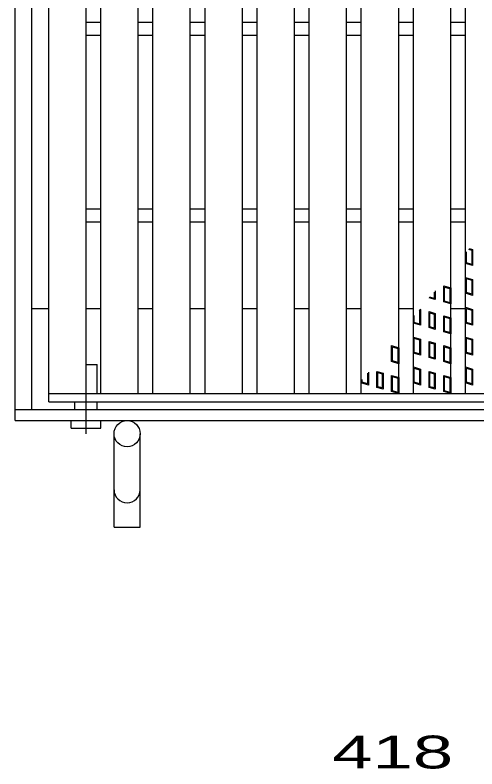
# Model space of a CAD drawing. Units: millimetres, scale not verified. Extents: x -1456 to 1385, y -1026 to 843.
# Drawn here: x -945.8 to -698.5, y -369.7 to 34 of the extents above; entities that cross this region are included whole.
import ezdxf
from ezdxf.enums import TextEntityAlignment as Align

# ---------------------------------------------------------------- set-up
doc = ezdxf.new("R2010")
doc.units = ezdxf.units.MM
doc.header["$LTSCALE"] = 8
doc.linetypes.add('LONG_DASHED_DOTTED', pattern=[15.25, 12, -1.5, 0.25, -1.5])
for name, color, linetype, lineweight in [('16', 3, 'Continuous', 25), ('17', 3, 'Continuous', 25), ('19', 6, 'Continuous', 25), ('22', 2, 'Continuous', 25)]:
    doc.layers.add(name, color=color, linetype=linetype, lineweight=lineweight)
doc.styles.add('ベクトル', font='')
doc.styles.get('ベクトル').set_extended_font_data('ベクトル')

msp = doc.modelspace()

# ---------------------------------------------------------------- linework, layer by layer
at = {"layer": '16'}
for p, q in [((-927.8, -168.7), (-927.8, 422.3)), ((-907.8, -168.7), (-907.8, 422.3)), ((-899.9, -168.7), (-899.9, 422.3)), ((-879.9, -168.7), (-879.9, 422.3)), ((-872, -168.7), (-872, 422.3)), ((-852, -168.7), (-852, 422.3)), ((-844.1, -168.7), (-844.1, 422.3)), ((-824.1, -168.7), (-824.1, 422.3)), ((-816.2, -168.7), (-816.2, 422.3)), ((-796.2, -168.7), (-796.2, 422.3)), ((-788.3, -168.7), (-788.3, 422.3)), ((-768.3, -168.7), (-768.3, 422.3)), ((-760.4, -168.7), (-760.4, 422.3)), ((-740.4, -168.7), (-740.4, 422.3)), ((-732.5, -168.7), (-732.5, 422.3)), ((-712.5, -168.7), (-712.5, 422.3)), ((-704.6, -168.7), (-704.6, 422.3)), ((-907.8, 30.3), (-899.9, 30.3)), ((-879.9, 30.3), (-872, 30.3)), ((-852, 30.3), (-844.1, 30.3)), ((-824.1, 30.3), (-816.2, 30.3)), ((-796.2, 30.3), (-788.3, 30.3)), ((-768.3, 30.3), (-760.4, 30.3)), ((-740.4, 30.3), (-732.5, 30.3)), ((-712.5, 30.3), (-704.6, 30.3)), ((-907.8, 23.3), (-899.9, 23.3)), ((-879.9, 23.3), (-872, 23.3)), ((-852, 23.3), (-844.1, 23.3)), ((-824.1, 23.3), (-816.2, 23.3)), ((-796.2, 23.3), (-788.3, 23.3)), ((-768.3, 23.3), (-760.4, 23.3)), ((-740.4, 23.3), (-732.5, 23.3)), ((-712.5, 23.3), (-704.6, 23.3)), ((-907.8, -69.7), (-899.9, -69.7)), ((-879.9, -69.7), (-872, -69.7)), ((-852, -69.7), (-844.1, -69.7)), ((-824.1, -69.7), (-816.2, -69.7)), ((-796.2, -69.7), (-788.3, -69.7)), ((-768.3, -69.7), (-760.4, -69.7)), ((-740.4, -69.7), (-732.5, -69.7)), ((-712.5, -69.7), (-704.6, -69.7)), ((-907.8, -76.7), (-899.9, -76.7)), ((-879.9, -76.7), (-872, -76.7)), ((-852, -76.7), (-844.1, -76.7)), ((-824.1, -76.7), (-816.2, -76.7)), ((-796.2, -76.7), (-788.3, -76.7)), ((-768.3, -76.7), (-760.4, -76.7)), ((-740.4, -76.7), (-732.5, -76.7)), ((-712.5, -76.7), (-704.6, -76.7)), ((-927.8, -168.7), (-545.8, -168.7)), ((-927.8, -173.2), (-927.8, -168.7)), ((-927.8, -168.7), (-907.8, -168.7)), ((-899.9, -168.7), (-879.9, -168.7)), ((-872, -168.7), (-852, -168.7)), ((-844.1, -168.7), (-824.1, -168.7)), ((-816.2, -168.7), (-796.2, -168.7)), ((-788.3, -168.7), (-768.3, -168.7)), ((-760.4, -168.7), (-740.4, -168.7)), ((-732.5, -168.7), (-712.5, -168.7)), ((-704.6, -168.7), (-684.6, -168.7)), ((-927.8, -173.2), (-545.8, -173.2))]:
    msp.add_line(p, q, dxfattribs=at)
at = {"layer": '17'}
for p, q in [((-704.125, -98.647), (-704.125, -92.74)), ((-703.011, -91.423), (-701.275, -91.943)), ((-702.676, -91.027), (-700.8, -91.59)), ((-701.275, -91.943), (-701.275, -99.502)), ((-700.8, -91.59), (-700.8, -100.14)), ((-704.6, -99), (-704.6, -93.302)), ((-700.8, -100.14), (-704.6, -99)), ((-701.275, -99.502), (-704.125, -98.647)), ((-704.6, -106.45), (-700.8, -107.59)), ((-704.6, -115), (-704.6, -106.45)), ((-704.125, -107.088), (-701.275, -107.943)), ((-704.125, -114.647), (-704.125, -107.088)), ((-701.275, -107.943), (-701.275, -115.502)), ((-700.8, -107.59), (-700.8, -116.14)), ((-716.3, -111.01), (-712.5, -112.15)), ((-716.3, -119.56), (-716.3, -111.01)), ((-715.825, -111.648), (-712.975, -112.503)), ((-715.825, -119.207), (-715.825, -111.648)), ((-712.975, -112.503), (-712.975, -120.062)), ((-712.5, -112.15), (-712.5, -120.7)), ((-723.64, -117.012), (-723.64, -116.998)), ((-721.36, -117.696), (-723.64, -117.012)), ((-721.36, -114.302), (-721.36, -117.696)), ((-720.885, -113.741), (-720.885, -118.334)), ((-700.8, -116.14), (-704.6, -115)), ((-701.275, -115.502), (-704.125, -114.647)), ((-720.885, -118.334), (-724.115, -117.365)), ((-724.115, -117.365), (-724.115, -117.56)), ((-712.5, -120.7), (-716.3, -119.56)), ((-712.975, -120.062), (-715.825, -119.207)), ((-729.445, -123.862), (-729.175, -123.943)), ((-729.175, -123.943), (-729.175, -131.502)), ((-729.111, -123.467), (-728.7, -123.59)), ((-728.7, -123.59), (-728.7, -132.14)), ((-724.115, -124.815), (-720.885, -125.784)), ((-724.115, -133.365), (-724.115, -124.815)), ((-704.6, -122.45), (-700.8, -123.59)), ((-704.6, -131), (-704.6, -122.45)), ((-704.125, -123.088), (-701.275, -123.943)), ((-704.125, -130.647), (-704.125, -123.088)), ((-701.275, -123.943), (-701.275, -131.502)), ((-700.8, -123.59), (-700.8, -132.14)), ((-732.5, -131), (-732.5, -127.475)), ((-732.025, -130.647), (-732.025, -126.913)), ((-723.64, -125.454), (-721.36, -126.138)), ((-723.64, -133.012), (-723.64, -125.454)), ((-721.36, -126.138), (-721.36, -133.696)), ((-720.885, -125.784), (-720.885, -134.334)), ((-716.3, -127.01), (-712.5, -128.15)), ((-716.3, -135.56), (-716.3, -127.01)), ((-715.825, -127.648), (-712.975, -128.503)), ((-715.825, -135.207), (-715.825, -127.648)), ((-712.975, -128.503), (-712.975, -136.062)), ((-712.5, -128.15), (-712.5, -136.7)), ((-728.7, -132.14), (-732.5, -131)), ((-729.175, -131.502), (-732.025, -130.647)), ((-721.36, -133.696), (-723.64, -133.012)), ((-700.8, -132.14), (-704.6, -131)), ((-701.275, -131.502), (-704.125, -130.647)), ((-720.885, -134.334), (-724.115, -133.365)), ((-712.5, -136.7), (-716.3, -135.56)), ((-712.975, -136.062), (-715.825, -135.207)), ((-732.5, -138.45), (-728.7, -139.59)), ((-732.5, -147), (-732.5, -138.45)), ((-732.025, -139.088), (-729.175, -139.943)), ((-732.025, -146.647), (-732.025, -139.088)), ((-729.175, -139.943), (-729.175, -147.502)), ((-728.7, -139.59), (-728.7, -148.14)), ((-724.115, -140.815), (-720.885, -141.784)), ((-724.115, -149.365), (-724.115, -140.815)), ((-704.6, -138.45), (-700.8, -139.59)), ((-704.6, -147), (-704.6, -138.45)), ((-704.125, -139.088), (-701.275, -139.943)), ((-704.125, -146.647), (-704.125, -139.088)), ((-701.275, -139.943), (-701.275, -147.502)), ((-700.8, -139.59), (-700.8, -148.14)), ((-744.2, -143.01), (-740.4, -144.15)), ((-744.2, -151.56), (-744.2, -143.01)), ((-743.725, -143.648), (-740.875, -144.503)), ((-743.725, -151.207), (-743.725, -143.648)), ((-740.875, -144.503), (-740.875, -152.062)), ((-740.4, -144.15), (-740.4, -152.7)), ((-723.64, -141.454), (-721.36, -142.138)), ((-723.64, -149.012), (-723.64, -141.454)), ((-721.36, -142.138), (-721.36, -149.696)), ((-720.885, -141.784), (-720.885, -150.334)), ((-716.3, -143.01), (-712.5, -144.15)), ((-716.3, -151.56), (-716.3, -143.01)), ((-715.825, -143.648), (-712.975, -144.503)), ((-715.825, -151.207), (-715.825, -143.648)), ((-712.975, -144.503), (-712.975, -152.062)), ((-712.5, -144.15), (-712.5, -152.7)), ((-728.7, -148.14), (-732.5, -147)), ((-729.175, -147.502), (-732.025, -146.647)), ((-720.885, -150.334), (-724.115, -149.365)), ((-721.36, -149.696), (-723.64, -149.012)), ((-700.8, -148.14), (-704.6, -147)), ((-701.275, -147.502), (-704.125, -146.647)), ((-740.4, -152.7), (-744.2, -151.56)), ((-740.875, -152.062), (-743.725, -151.207)), ((-712.5, -152.7), (-716.3, -151.56)), ((-712.975, -152.062), (-715.825, -151.207)), ((-756.6, -157.154), (-756.6, -164.14)), ((-752.015, -156.815), (-748.785, -157.784)), ((-752.015, -165.365), (-752.015, -156.815)), ((-751.54, -157.454), (-749.26, -158.138)), ((-751.54, -165.012), (-751.54, -157.454)), ((-732.5, -154.45), (-728.7, -155.59)), ((-732.5, -163), (-732.5, -154.45)), ((-732.025, -155.088), (-729.175, -155.943)), ((-732.025, -162.647), (-732.025, -155.088)), ((-729.175, -155.943), (-729.175, -163.502)), ((-728.7, -155.59), (-728.7, -164.14)), ((-724.115, -156.815), (-720.885, -157.784)), ((-724.115, -165.365), (-724.115, -156.815)), ((-723.64, -157.454), (-721.36, -158.138)), ((-723.64, -165.012), (-723.64, -157.454)), ((-704.6, -154.45), (-700.8, -155.59)), ((-704.6, -163), (-704.6, -154.45)), ((-704.125, -155.088), (-701.275, -155.943)), ((-704.125, -162.647), (-704.125, -155.088)), ((-701.275, -155.943), (-701.275, -163.502)), ((-700.8, -155.59), (-700.8, -164.14)), ((-759.925, -162.647), (-759.925, -161.085)), ((-757.075, -157.715), (-757.075, -163.502)), ((-749.26, -158.138), (-749.26, -165.696)), ((-748.785, -157.784), (-748.785, -166.334)), ((-744.2, -159.01), (-740.4, -160.15)), ((-744.2, -167.56), (-744.2, -159.01)), ((-743.725, -159.648), (-740.875, -160.503)), ((-743.725, -167.207), (-743.725, -159.648)), ((-740.875, -160.503), (-740.875, -168.062)), ((-740.4, -160.15), (-740.4, -168.7)), ((-721.36, -158.138), (-721.36, -165.696)), ((-720.885, -157.784), (-720.885, -166.334)), ((-716.3, -159.01), (-712.5, -160.15)), ((-716.3, -167.56), (-716.3, -159.01)), ((-715.825, -159.648), (-712.975, -160.503)), ((-715.825, -167.207), (-715.825, -159.648)), ((-712.975, -160.503), (-712.975, -168.062)), ((-712.5, -160.15), (-712.5, -168.7)), ((-760.4, -163), (-760.4, -161.647)), ((-756.6, -164.14), (-760.4, -163)), ((-757.075, -163.502), (-759.925, -162.647)), ((-748.785, -166.334), (-752.015, -165.365)), ((-749.26, -165.696), (-751.54, -165.012)), ((-728.7, -164.14), (-732.5, -163)), ((-729.175, -163.502), (-732.025, -162.647)), ((-720.885, -166.334), (-724.115, -165.365)), ((-721.36, -165.696), (-723.64, -165.012)), ((-700.8, -164.14), (-704.6, -163)), ((-701.275, -163.502), (-704.125, -162.647)), ((-740.4, -168.7), (-744.2, -167.56)), ((-740.875, -168.062), (-743.725, -167.207)), ((-712.5, -168.7), (-716.3, -167.56)), ((-712.975, -168.062), (-715.825, -167.207))]:
    msp.add_line(p, q, dxfattribs=at)
at = {"layer": '19'}
for p, q in [((-945.8, -183.2), (-945.8, 436.8)), ((-936.8, -177.2), (-936.8, 430.8)), ((-936.8, -123.2), (-927.8, -123.2)), ((-907.8, -123.2), (-899.9, -123.2)), ((-879.9, -123.2), (-872, -123.2)), ((-852, -123.2), (-844.1, -123.2)), ((-824.1, -123.2), (-816.2, -123.2)), ((-796.2, -123.2), (-788.3, -123.2)), ((-768.3, -123.2), (-760.4, -123.2)), ((-740.4, -123.2), (-732.5, -123.2)), ((-712.5, -123.2), (-704.6, -123.2)), ((-907.8, -153.2), (-901.8, -153.2)), ((-901.8, -168.7), (-901.8, -153.2)), ((-913.8, -177.2), (-913.8, -173.2)), ((-901.8, -177.2), (-901.8, -173.2)), ((-945.8, -177.2), (-527.8, -177.2)), ((-945.8, -183.2), (-527.8, -183.2)), ((-915.8, -187.2), (-915.8, -183.2)), ((-899.8, -187.2), (-899.8, -183.2)), ((-915.8, -187.2), (-899.8, -187.2)), ((-892.8, -240.2), (-892.8, -190.2)), ((-878.8, -240.2), (-878.8, -190.2)), ((-892.8, -240.2), (-878.8, -240.2))]:
    msp.add_line(p, q, dxfattribs=at)
at = {"layer": '19', "linetype": 'LONG_DASHED_DOTTED'}
msp.add_line((-907.8, -190.2), (-907.8, -150.2), dxfattribs=at)
at = {"layer": '19'}
msp.add_circle((-885.8, -190.2), 7, dxfattribs=at)
msp.add_arc((-885.8, -220.2), 7, 180, 0, dxfattribs=at)

# ---------------------------------------------------------------- texts
at = {"layer": '22', "style": 'ベクトル', "width": 1.65}
msp.add_text(' 418 ', height=17.6, dxfattribs=at).set_placement((-786.8, -360.7), align=Align.MIDDLE_LEFT)

doc.saveas('drawing.dxf')
